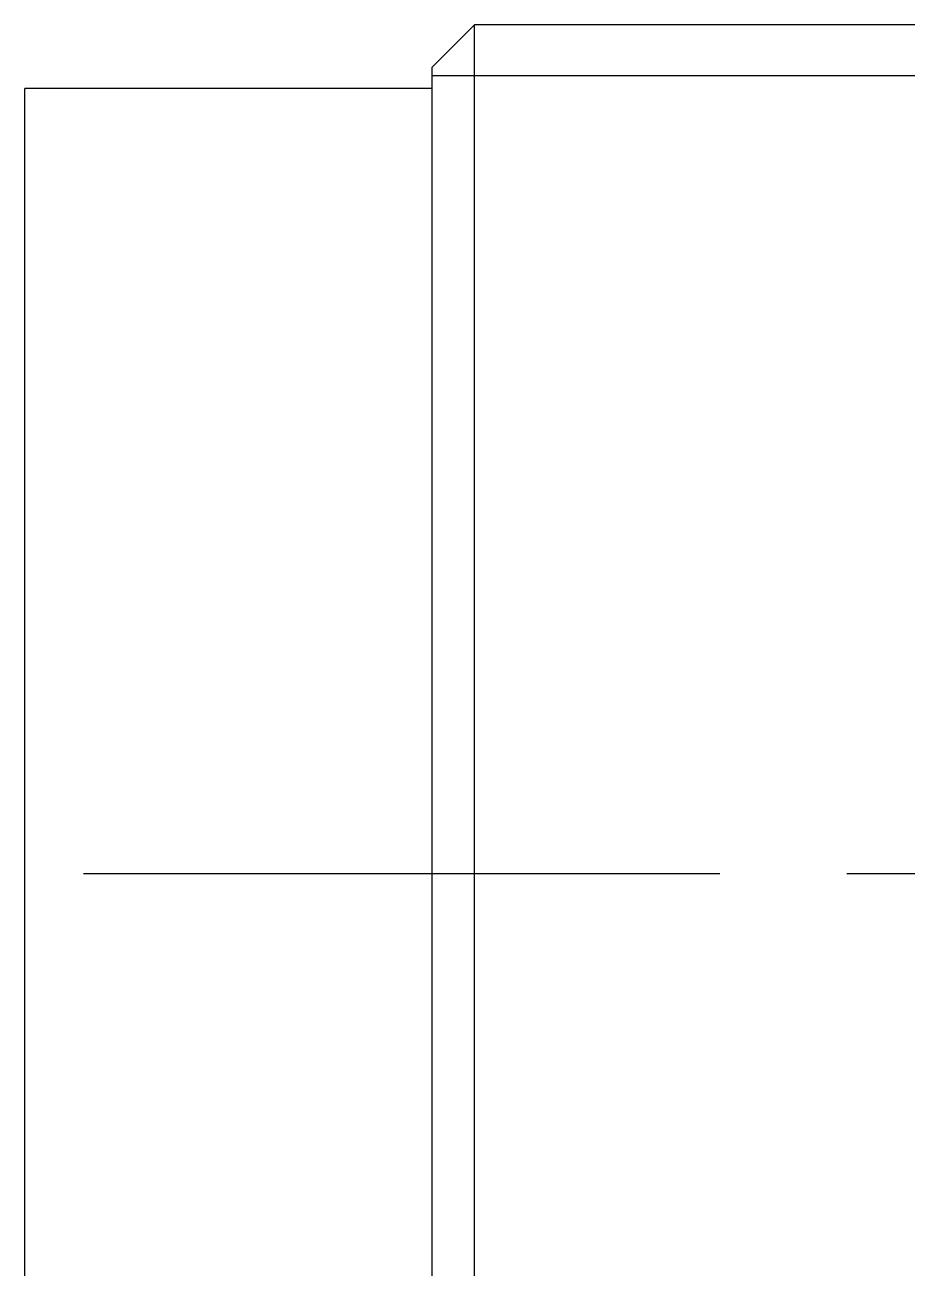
# Model space of a CAD drawing. Extents: x -805 to 272, y -183 to 306.
# Drawn here: x -649.75 to -639.35, y -119.31 to -104.66 of the extents above; entities that cross this region are included whole.
import ezdxf

# ---------------------------------------------------------------- set-up
doc = ezdxf.new("R2010")
doc.units = 0
doc.linetypes.add('CENTER', pattern=[12, 7.5, -1.5, 1.5, -1.5])
doc.linetypes.add('CONTINOUS', pattern=[0])
doc.layers.get('0').update_dxf_attribs({"linetype": 'CONTINUOUS'})
doc.layers.add('CENTER', color=1, linetype='CENTER')

msp = doc.modelspace()

# ---------------------------------------------------------------- linework, layer by layer
at = {"color": 7, "linetype": 'CONTINOUS'}
for p, q in [((-644.45, -104.658), (-644.95, -105.158)), ((-644.45, -124.658), (-644.45, -104.658)), ((-634.95, -104.658), (-644.45, -104.658)), ((-644.95, -124.158), (-644.95, -105.158)), ((-634.95, -105.258), (-644.95, -105.258)), ((-649.75, -123.908), (-649.75, -105.408)), ((-644.95, -105.408), (-649.75, -105.408))]:
    msp.add_line(p, q, dxfattribs=at)
at = {"layer": 'CENTER', "color": 1, "linetype": 'CENTER'}
msp.add_line((-661.06, -114.658), (-625.95, -114.658), dxfattribs=at)

doc.saveas('drawing.dxf')
